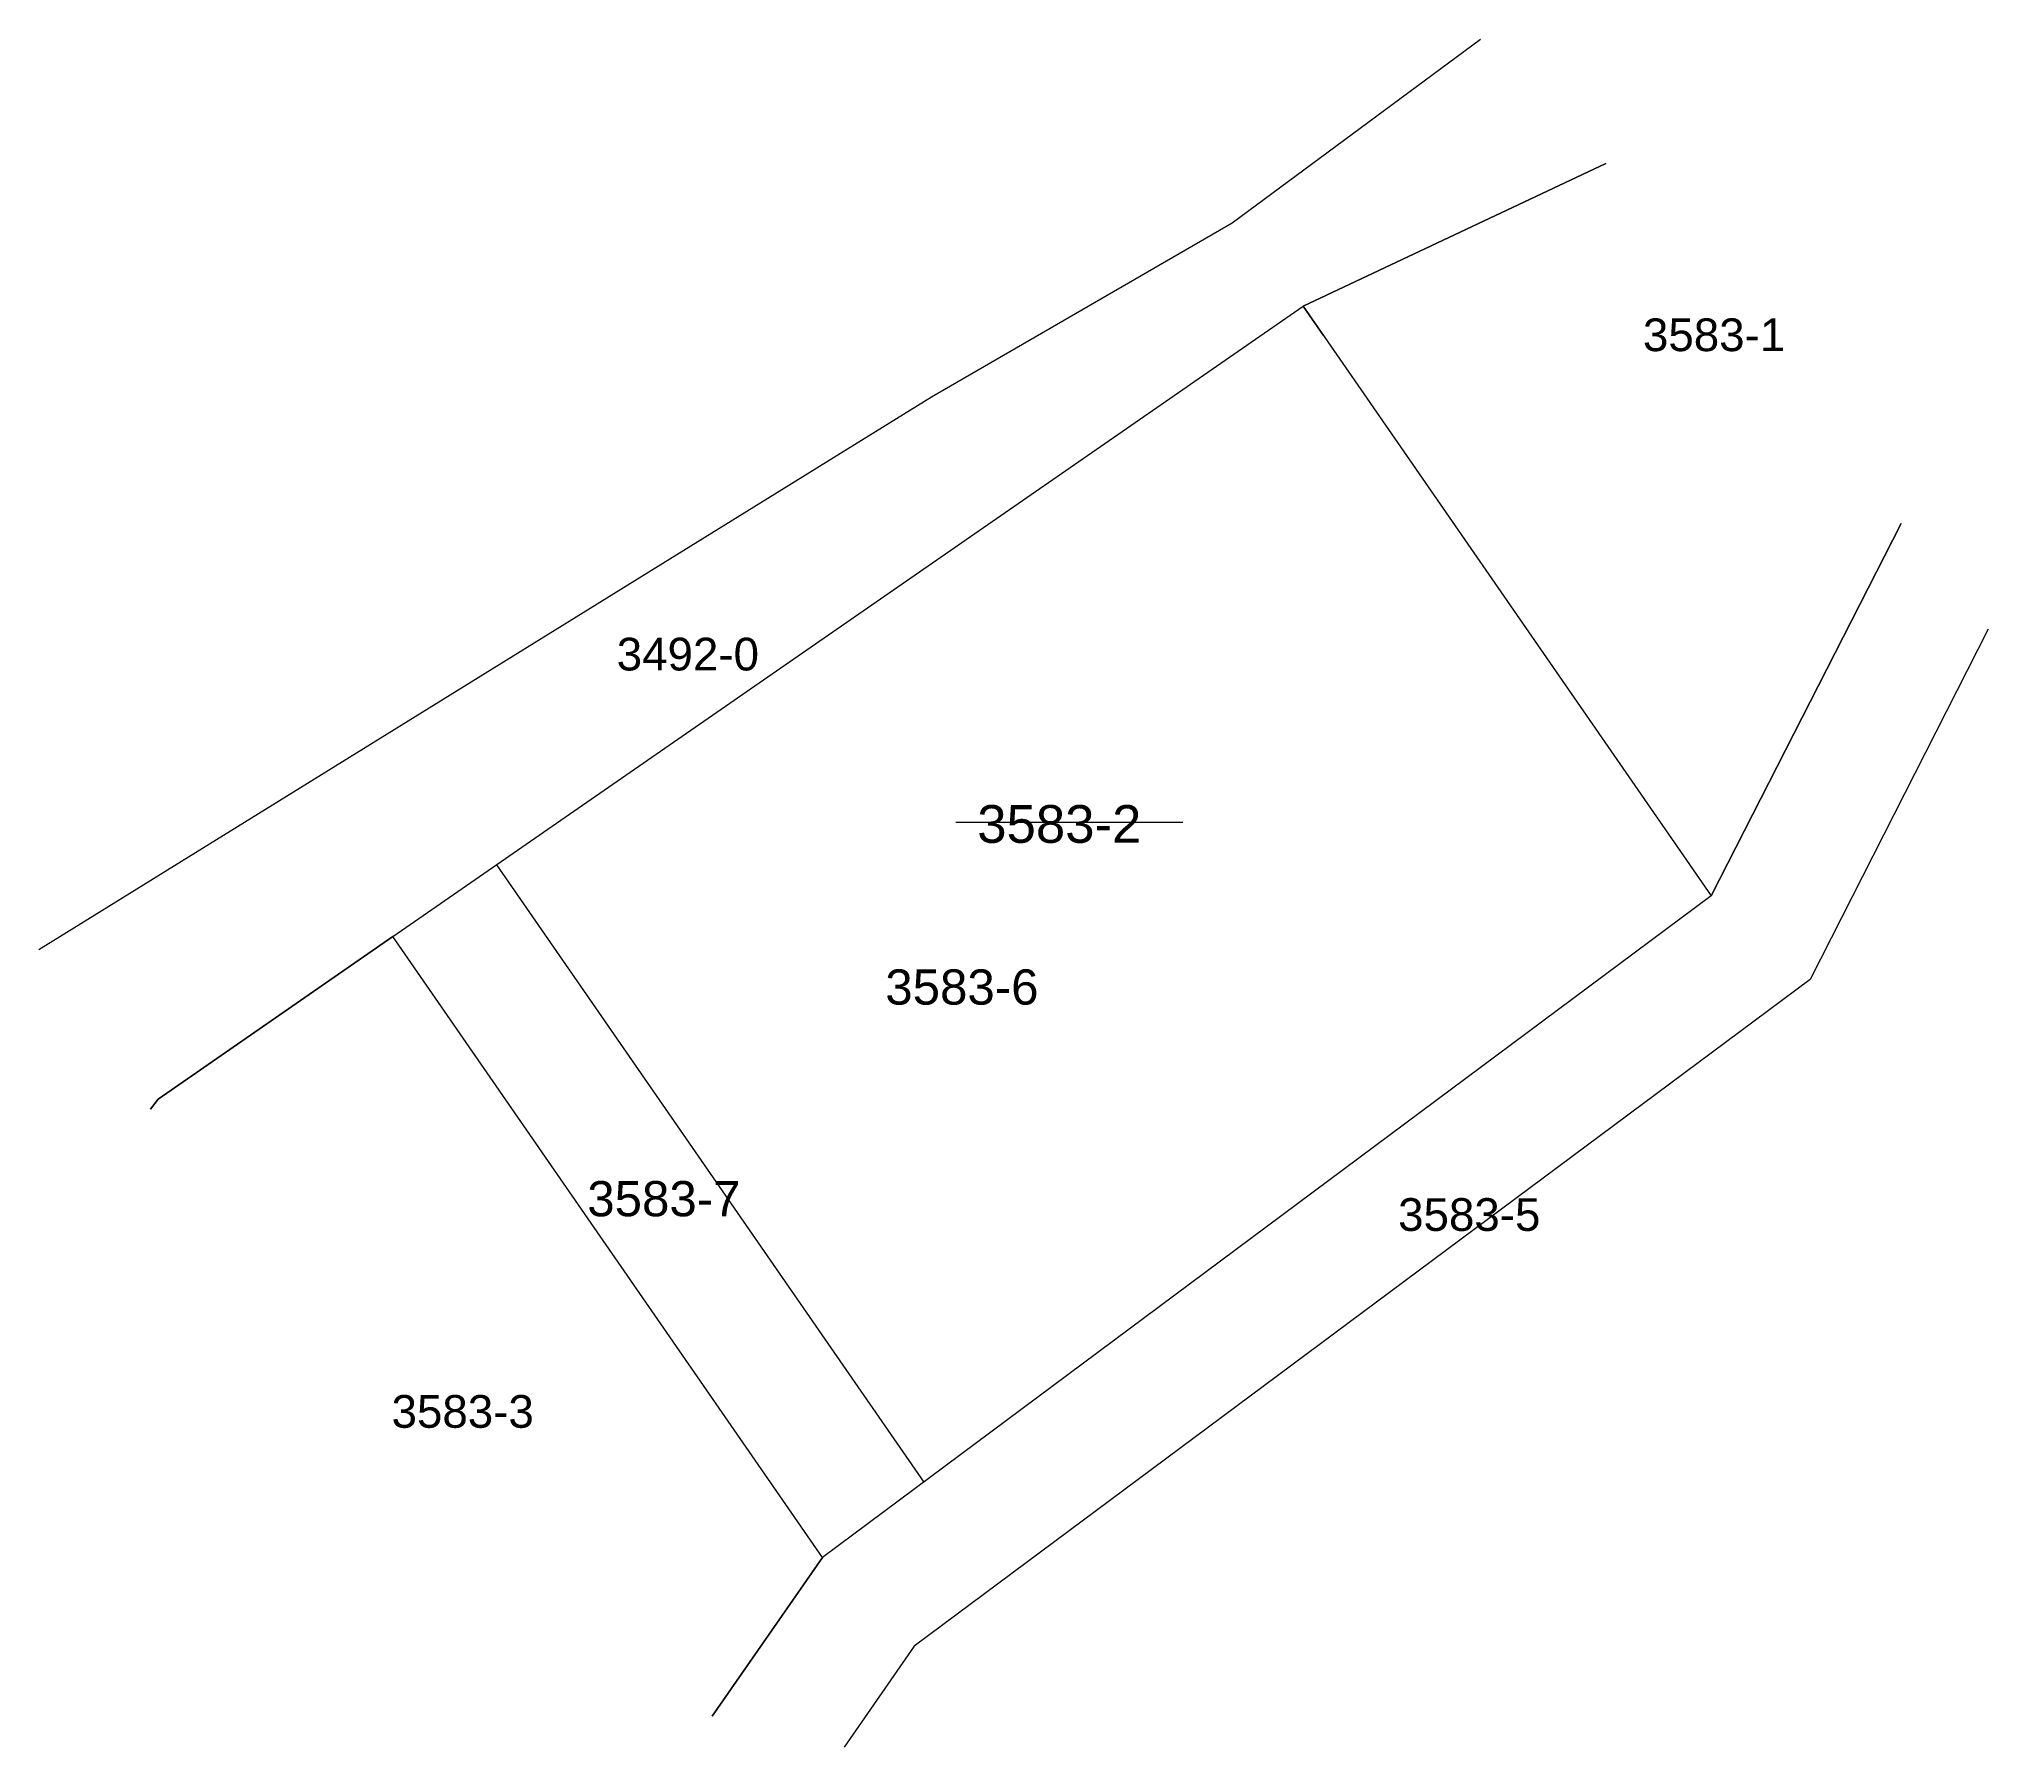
# Model space of a CAD drawing. Header units: metres. Extents: x 7501789.7 to 7501867.1, y 4691752.7 to 4691820.5.
import ezdxf

# ---------------------------------------------------------------- set-up
doc = ezdxf.new("R2010")
doc.units = ezdxf.units.M
for name, color, linetype, lineweight in [('Ndarjet', 1, 'Continuous', 0), ('Nr-Baz', 250, 'Continuous', 0), ('Nr-Kojshi', 254, 'Continuous', 0), ('Nr-Ri', 1, 'Continuous', 0), ('Parc-Baz', 7, 'Continuous', 0), ('Parc-Kojshi', 254, 'Continuous', 0)]:
    doc.layers.add(name, color=color, linetype=linetype, lineweight=lineweight)
doc.styles.get("Standard").update_dxf_attribs({"font": 'arial.ttf'})

msp = doc.modelspace()

# ---------------------------------------------------------------- linework, layer by layer
at = {"layer": 'Ndarjet', "flags": 128}
for points in [[(7501826.091, 4691789.391), (7501835.117, 4691789.391)], [(7501807.84, 4691787.705), (7501824.818, 4691763.18)]]:
    msp.add_lwpolyline(points, dxfattribs=at)
at = {"layer": 'Parc-Baz', "flags": 128}
msp.add_lwpolyline([(7501820.793, 4691760.185), (7501803.717, 4691784.851), (7501839.894, 4691809.896), (7501856.116, 4691786.463), (7501820.793, 4691760.185)], dxfattribs=at)
at = {"layer": 'Parc-Kojshi', "flags": 128}
for points in [[(7501789.661, 4691784.338), (7501825.124, 4691806.286), (7501837.074, 4691813.206), (7501846.944, 4691820.507)], [(7501840.704, 4691808.726), (7501839.894, 4691809.896), (7501851.922, 4691815.561)], [(7501851.922, 4691815.561), (7501839.894, 4691809.896)], [(7501863.664, 4691801.267), (7501856.116, 4691786.463)], [(7501856.116, 4691786.463), (7501863.664, 4691801.267)], [(7501867.114, 4691797.068), (7501860.04, 4691783.15), (7501824.435, 4691756.662), (7501821.655, 4691752.657)], [(7501794.099, 4691777.99), (7501794.393, 4691778.396), (7501803.717, 4691784.851)], [(7501803.717, 4691784.851), (7501794.393, 4691778.396), (7501794.099, 4691777.99)], [(7501816.417, 4691753.876), (7501820.793, 4691760.185)], [(7501820.793, 4691760.185), (7501816.417, 4691753.876)]]:
    msp.add_lwpolyline(points, dxfattribs=at)

# ---------------------------------------------------------------- texts
at = {"layer": 'Nr-Baz', "insert": (7501826.946, 4691790.075), "char_height": 1.5, "attachment_point": 1}
msp.add_mtext_dynamic_manual_height_columns('3583-2', width=4.31834, gutter_width=1, heights=[0], dxfattribs=at)
at = {"layer": 'Nr-Kojshi'}
for s, p in [('3492-0', (7501812.62, 4691795.422)), ('3583-5', (7501843.672, 4691773.159)), ('3583-3', (7501803.672, 4691765.338))]:
    msp.add_text(s, height=1.3, dxfattribs=at).set_placement(p)
at = {"layer": 'Nr-Kojshi', "insert": (7501853.401, 4691809.407), "char_height": 1.3, "attachment_point": 1}
msp.add_mtext_dynamic_manual_height_columns('3583-1', width=4.31834, gutter_width=1, heights=[0], dxfattribs=at)
at = {"layer": 'Nr-Ri', "char_height": 1.4, "attachment_point": 1}
for s, insert in [('3583-6', (7501823.293, 4691783.548)), ('3583-7', (7501811.45, 4691775.139))]:
    msp.add_mtext_dynamic_manual_height_columns(s, width=4.31834, gutter_width=1, heights=[0], dxfattribs=dict(at, insert=insert))

doc.saveas('drawing.dxf')
